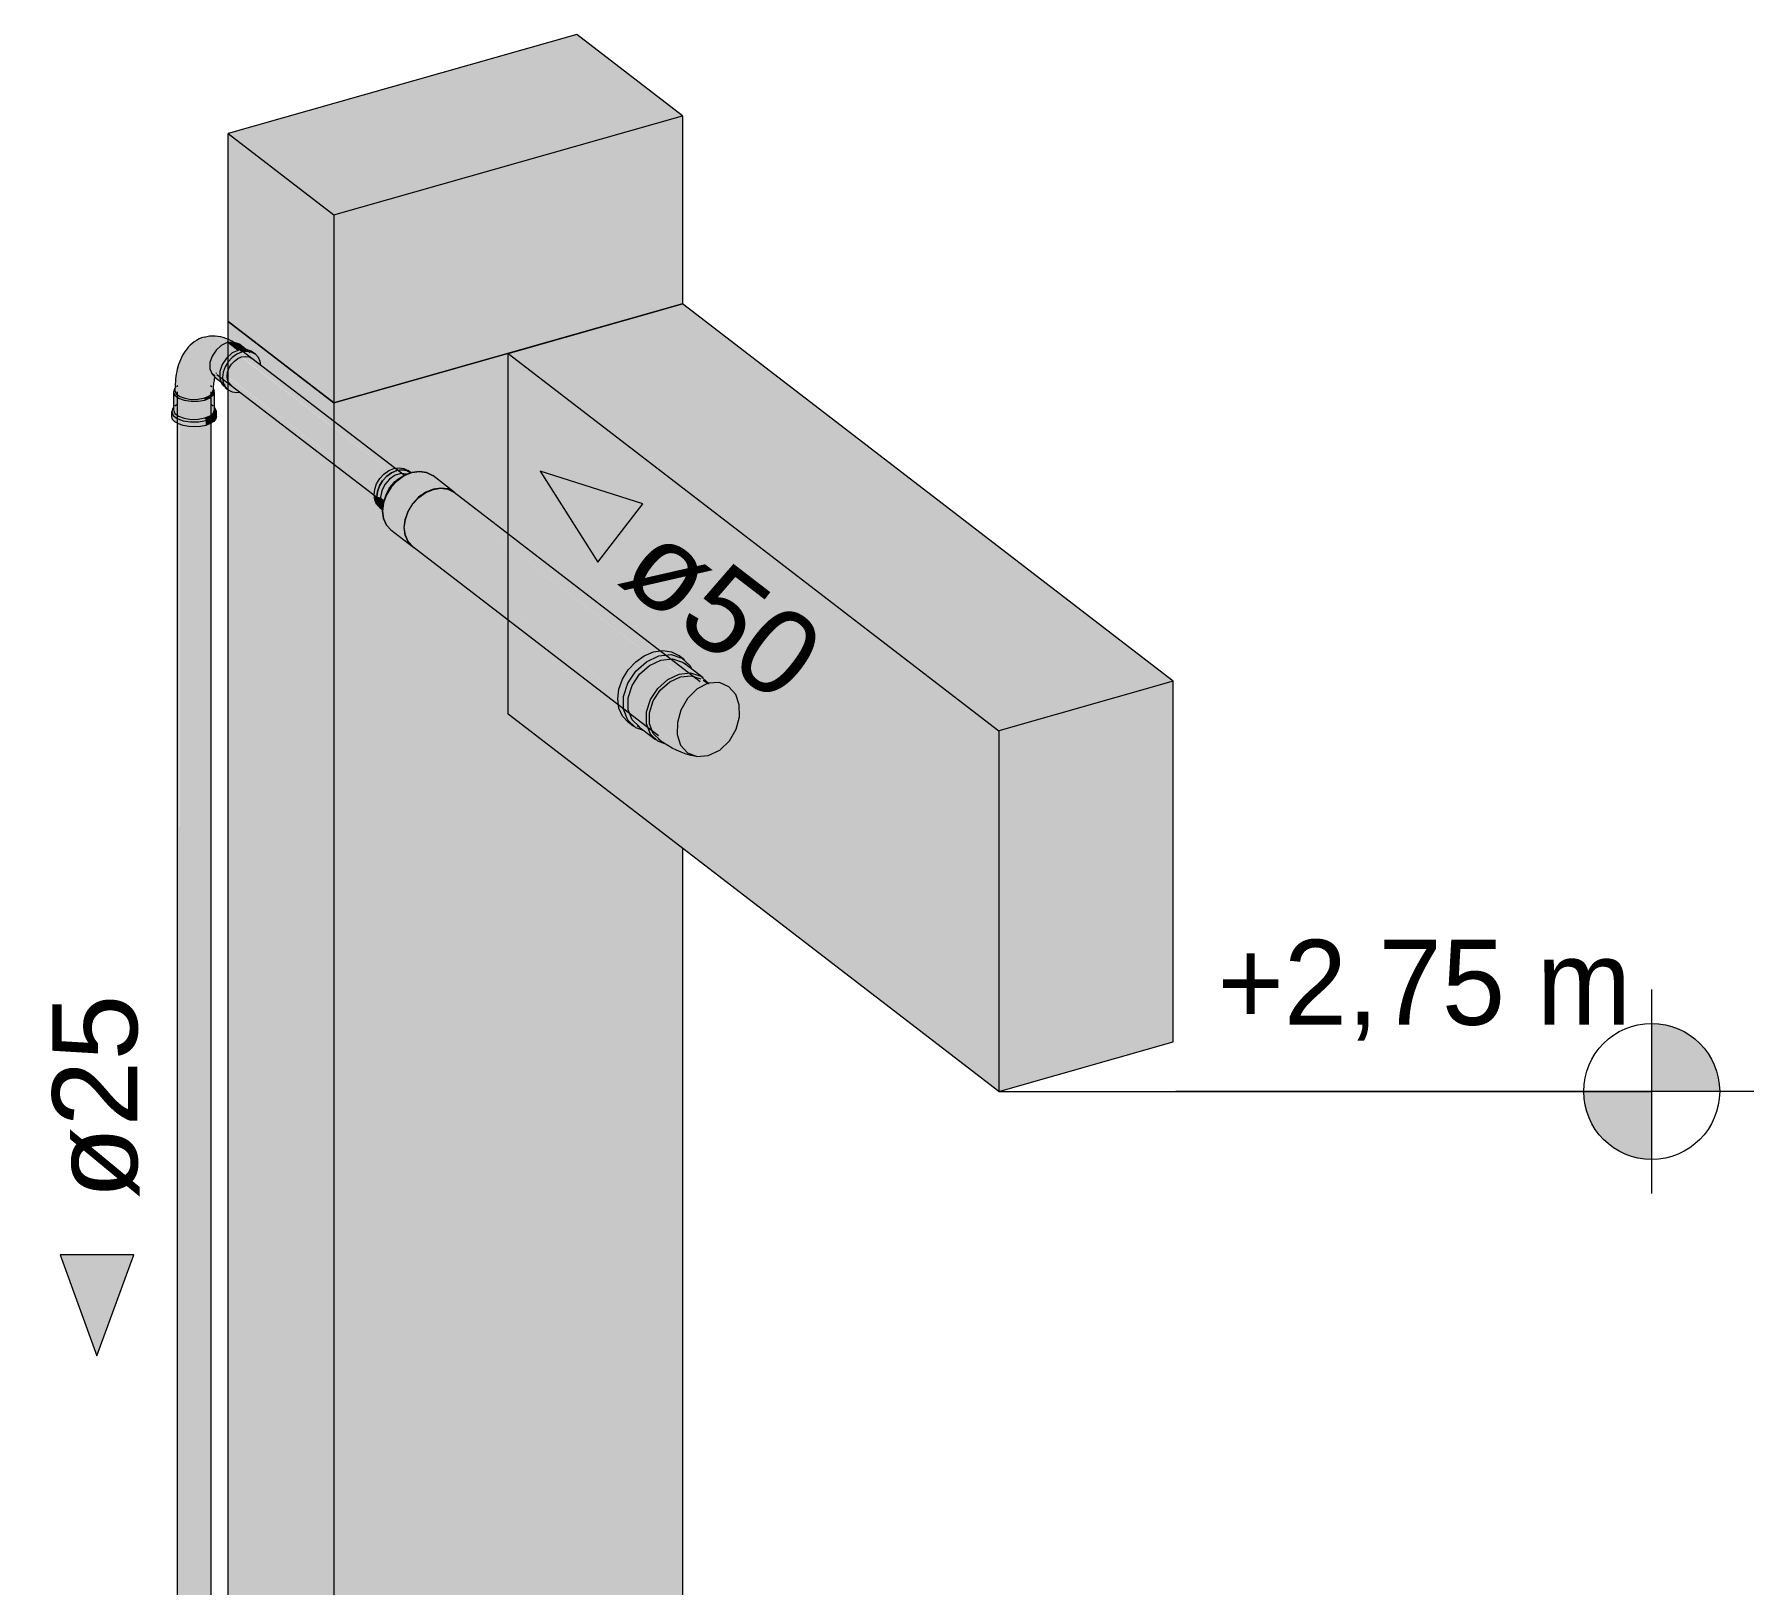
# Model space of a CAD drawing. Header units: metres. Extents: x 34 to 87, y -2.3 to 19.3.
# Drawn here: x 65.361 to 66.625, y 18.207 to 19.347 of the extents above; entities that cross this region are included whole.
import ezdxf

# ---------------------------------------------------------------- set-up
doc = ezdxf.new("R2010")
doc.units = ezdxf.units.M
for name, color, linetype, lineweight in [('A-COLS', 7, 'Continuous', 5), ('G-ANNO-DIMS', 7, 'Continuous', 5), ('P-PIPE', 7, 'Continuous', 5), ('P-PIPE-IDEN', 7, 'Continuous', 5), ('S-BEAM', 7, 'Continuous', 5)]:
    doc.layers.add(name, color=color, linetype=linetype, lineweight=lineweight)
doc.styles.add('Arial', font='arial.ttf', dxfattribs={"height": 0.0625})
doc.styles.add('Century Gothic_1', font='GOTHIC.TTF', dxfattribs={"height": 0.0625})

# ---------------------------------------------------------------- blocks, each defined once
blk = doc.blocks.new('IFC_ifc-5-3D_DT_01')
at = {"layer": 'A-COLS', "true_color": 0x7f7f7f}
blk.add_hatch(color=8, dxfattribs=at).paths.add_polyline_path([(-21.6421, 19.2138), (-21.3857, 19.2867), (-21.4636, 19.3466), (-21.72, 19.2738), (-21.675, 19.2392)])
at = {"layer": 'A-COLS', "true_color": 0x373737}
for points in [[(-21.6421, 19.0756), (-21.3857, 19.1484), (-21.3857, 19.2867), (-21.6421, 19.2138), (-21.6421, 19.0803)], [(-21.6421, 19.0756), (-21.6421, 19.2138), (-21.72, 19.2738), (-21.72, 19.1355), (-21.6602, 19.0896)]]:
    blk.add_hatch(color=250, dxfattribs=at).paths.add_polyline_path(points)
h = blk.add_hatch(color=250, dxfattribs=at)
h.paths.add_polyline_path([(-21.6421, 16.3794), (-21.6421, 19.0304), (-21.7112, 19.0836), (-21.7136, 19.0832), (-21.7178, 19.0841), (-21.72, 19.0851), (-21.72, 18.0224), (-21.7084, 18.017), (-21.6987, 18.0107), (-21.6876, 18.0008), (-21.6818, 17.9909), (-21.6809, 17.9881), (-21.6796, 17.9824), (-21.6805, 17.9728), (-21.685, 17.9623), (-21.696, 17.9506), (-21.6753, 17.9344), (-21.6725, 17.9296), (-21.6715, 17.9237), (-21.6725, 17.9172), (-21.6753, 17.9108), (-21.6804, 17.9045), (-21.6824, 17.9029), (-21.6831, 17.9008), (-21.6857, 17.8966), (-21.6962, 17.8936), (-21.72, 17.912), (-21.72, 16.4393), (-21.6638, 16.3961)])
h.paths.add_polyline_path([(-21.6421, 19.0619), (-21.6421, 19.0756), (-21.72, 19.1355), (-21.72, 19.1222), (-21.7161, 19.1203), (-21.7123, 19.1191), (-21.706, 19.1147), (-21.7024, 19.1133), (-21.6993, 19.1108), (-21.6975, 19.1086), (-21.6963, 19.106), (-21.6959, 19.1033), (-21.6895, 19.0984)])
h = blk.add_hatch(color=250, dxfattribs=at)
h.paths.add_polyline_path([(-21.6421, 16.3794), (-21.3857, 16.4522), (-21.3857, 18.7482), (-21.5139, 18.8468), (-21.5139, 18.916), (-21.6018, 18.9838), (-21.6035, 18.9857), (-21.6057, 18.9905), (-21.6067, 18.9973), (-21.6094, 18.9997), (-21.6108, 19.0015), (-21.6121, 19.0043), (-21.6128, 19.0079), (-21.6421, 19.0304), (-21.6421, 16.3961)])
h.paths.add_polyline_path([(-21.5139, 18.9791), (-21.5139, 19.112), (-21.6421, 19.0756), (-21.6421, 19.0619), (-21.5969, 19.0275), (-21.5942, 19.0279), (-21.5904, 19.0273), (-21.5867, 19.0251), (-21.5852, 19.0243), (-21.584, 19.0245), (-21.5793, 19.0252), (-21.574, 19.0244), (-21.569, 19.0217), (-21.516, 18.9807)])
at = {"layer": 'S-BEAM', "true_color": 0x767657}
for points in [[(-21.1531, 18.8345), (-21.0249, 18.8709), (-21.3857, 19.1484), (-21.5139, 19.112), (-21.3418, 18.9796)], [(-21.1531, 18.5693), (-21.1531, 18.8345), (-21.5139, 19.112), (-21.5139, 18.9791), (-21.4023, 18.8932), (-21.4003, 18.8935), (-21.3932, 18.8923), (-21.3877, 18.8892), (-21.3826, 18.8845), (-21.3804, 18.8824), (-21.3791, 18.8798), (-21.3706, 18.873), (-21.3668, 18.8696), (-21.3585, 18.87), (-21.3516, 18.8669), (-21.3466, 18.8611), (-21.344, 18.8535), (-21.344, 18.8441), (-21.3463, 18.8356), (-21.3513, 18.8271), (-21.3584, 18.8202), (-21.3668, 18.8162), (-21.3751, 18.8155), (-21.3897, 18.8203), (-21.3967, 18.8242), (-21.3989, 18.8254), (-21.4039, 18.8269), (-21.4143, 18.8349), (-21.4201, 18.8367), (-21.4263, 18.8415), (-21.4299, 18.8454), (-21.4325, 18.8515), (-21.4328, 18.8536), (-21.5139, 18.916), (-21.5139, 18.8468), (-21.3418, 18.7144)]]:
    blk.add_hatch(color=47, dxfattribs=at).paths.add_polyline_path(points)
at = {"layer": 'S-BEAM', "true_color": 0x7f7f7f}
blk.add_hatch(color=8, dxfattribs=at).paths.add_polyline_path([(-21.1531, 18.5693), (-21.0249, 18.6057), (-21.0249, 18.8709), (-21.1531, 18.8345)])
at = {"layer": 'A-COLS', "color": 253, "lineweight": 18, "true_color": 0xaaaaaa}
for p, q in [((-21.4636, 19.3466), (-21.72, 19.2738)), ((-21.3857, 19.2867), (-21.4636, 19.3466)), ((-21.6421, 19.2138), (-21.3857, 19.2867)), ((-21.3857, 19.2867), (-21.3857, 19.1484)), ((-21.72, 19.2738), (-21.6421, 19.2138)), ((-21.72, 19.1355), (-21.72, 19.2738)), ((-21.6421, 19.2138), (-21.6421, 19.0756)), ((-21.6421, 19.0756), (-21.3857, 19.1484)), ((-21.3857, 19.1484), (-21.6421, 19.0756)), ((-21.72, 19.1355), (-21.6421, 19.0756)), ((-21.72, 16.4393), (-21.72, 19.1355)), ((-21.6421, 19.0756), (-21.72, 19.1355)), ((-21.6421, 19.0756), (-21.6421, 16.3794)), ((-21.3857, 18.7482), (-21.3857, 16.4522))]:
    blk.add_line(p, q, dxfattribs=at)
at = {"layer": 'S-BEAM', "color": 253, "lineweight": 18, "true_color": 0xaaaaaa}
for p, q in [((-21.5139, 19.112), (-21.3857, 19.1484)), ((-21.0249, 18.8709), (-21.3857, 19.1484)), ((-21.5139, 18.8468), (-21.5139, 19.112)), ((-21.5139, 19.112), (-21.1531, 18.8345)), ((-21.0249, 18.8709), (-21.1531, 18.8345)), ((-21.0249, 18.6057), (-21.0249, 18.8709)), ((-21.1531, 18.5693), (-21.5139, 18.8468)), ((-21.1531, 18.8345), (-21.1531, 18.5693)), ((-21.1531, 18.5693), (-21.0249, 18.6057))]:
    blk.add_line(p, q, dxfattribs=at)
blk = doc.blocks.new('AF_Soldavel_Bucha de Reducao Longa - Standard-3698040-3D_DT_01')
at = {"layer": 'P-PIPE', "true_color": 0x69503c}
for points in [[(-21.6105, 19.0065), (-21.61, 19.0106), (-21.6078, 19.0158), (-21.6061, 19.0186), (-21.6022, 19.0224), (-21.5987, 19.0246), (-21.5952, 19.0259), (-21.5916, 19.0262), (-21.5886, 19.0258), (-21.5867, 19.0251), (-21.5888, 19.0264), (-21.5916, 19.0275), (-21.5943, 19.0279), (-21.5987, 19.0271), (-21.6022, 19.0254), (-21.6063, 19.0222), (-21.6083, 19.02), (-21.6107, 19.0162), (-21.6122, 19.0119), (-21.6126, 19.0081), (-21.6115, 19.0072)], [(-21.6078, 19.0062), (-21.6069, 19.0112), (-21.6042, 19.0163), (-21.6008, 19.0199), (-21.5968, 19.0225), (-21.5921, 19.0236), (-21.5873, 19.0234), (-21.5857, 19.0243), (-21.5888, 19.0258), (-21.5921, 19.0263), (-21.5969, 19.0253), (-21.5997, 19.0242), (-21.604, 19.0208), (-21.6063, 19.0184), (-21.6086, 19.0146), (-21.6101, 19.0103), (-21.6104, 19.0065), (-21.6078, 19.0062)], [(-21.605, 19.0041), (-21.6035, 19.0088), (-21.6008, 19.0138), (-21.5978, 19.0172), (-21.5888, 19.0228), (-21.5881, 19.023), (-21.5888, 19.0233), (-21.5932, 19.0235), (-21.5971, 19.0224), (-21.6019, 19.0189), (-21.6052, 19.0148), (-21.6071, 19.0105), (-21.6077, 19.0061), (-21.6057, 19.0045)], [(-21.5906, 18.9838), (-21.5897, 18.9903), (-21.5875, 18.996), (-21.5837, 19.0019), (-21.5792, 19.0066), (-21.5746, 19.0099), (-21.5685, 19.0123), (-21.5633, 19.013), (-21.5578, 19.012), (-21.5548, 19.0108), (-21.5709, 19.0229), (-21.5741, 19.0245), (-21.5793, 19.0252), (-21.5849, 19.0244), (-21.5907, 19.0218), (-21.5957, 19.0183), (-21.6008, 19.0124), (-21.6038, 19.0072), (-21.6057, 19.0015), (-21.6064, 18.996), (-21.5906, 18.9839)], [(-21.6057, 19.002), (-21.6033, 19.0083), (-21.5991, 19.0146), (-21.5956, 19.0184), (-21.5992, 19.0156), (-21.6019, 19.0122), (-21.6041, 19.0072), (-21.6056, 19.0021)], [(-21.6063, 18.997), (-21.6064, 18.9972), (-21.6086, 18.9995), (-21.61, 19.0027), (-21.6105, 19.0065), (-21.6126, 19.0077), (-21.612, 19.004), (-21.6107, 19.0011), (-21.607, 18.9976), (-21.6064, 18.9971)], [(-21.6063, 18.997), (-21.6059, 19.0001), (-21.6071, 19.0025), (-21.608, 19.0062), (-21.6105, 19.0065), (-21.6097, 19.002), (-21.6083, 18.9991), (-21.6064, 18.9972)], [(-21.6059, 19.0001), (-21.6054, 19.0029), (-21.605, 19.0041), (-21.6078, 19.006), (-21.6068, 19.0015), (-21.6062, 19.0007)], [(-21.5833, 18.9694), (-21.5849, 18.9708), (-21.5877, 18.974), (-21.5898, 18.9793), (-21.5904, 18.9839), (-21.5897, 18.9898), (-21.5875, 18.9958), (-21.5841, 19.0014), (-21.5793, 19.0063), (-21.5741, 19.0099), (-21.5689, 19.0121), (-21.563, 19.0128), (-21.5578, 19.0118), (-21.5589, 19.0124), (-21.5642, 19.0129), (-21.5698, 19.0119), (-21.5752, 19.0095), (-21.5803, 19.0056), (-21.5849, 19.0004), (-21.5879, 18.9951), (-21.5898, 18.9898), (-21.5904, 18.9829), (-21.5896, 18.9777), (-21.5873, 18.9731), (-21.5835, 18.9695)], [(-21.5843, 18.9699), (-21.5879, 18.9741), (-21.59, 18.9792), (-21.5906, 18.9839), (-21.6064, 18.996), (-21.6054, 18.9898), (-21.6035, 18.9857), (-21.5991, 18.9813), (-21.5849, 18.9703)]]:
    blk.add_hatch(color=27, dxfattribs=at).paths.add_polyline_path(points)
at = {"layer": 'P-PIPE'}
for p, q in [((-21.5919, 19.0212), (-21.5958, 19.0187)), ((-21.5855, 19.0242), (-21.5876, 19.0258)), ((-21.5537, 19.0099), (-21.5695, 19.0221)), ((-21.6037, 19.0084), (-21.6051, 19.004)), ((-21.6015, 19.013), (-21.6037, 19.0084)), ((-21.6084, 18.9987), (-21.6064, 18.9971)), ((-21.6002, 18.9822), (-21.5844, 18.97))]:
    blk.add_line(p, q, dxfattribs=at)
for points in [[(-21.6126, 19.0081, 0), (-21.6121, 19.0121, 0), (-21.6107, 19.0162, 0), (-21.6083, 19.02, 0), (-21.6053, 19.0233, 0), (-21.6018, 19.0258, 0), (-21.598, 19.0274, 0), (-21.5942, 19.0279, 0), (-21.5907, 19.0274, 0), (-21.5877, 19.0259, 0)], [(-21.5856, 19.0243, 0), (-21.5886, 19.0258, 0), (-21.5921, 19.0263, 0), (-21.5959, 19.0258, 0), (-21.5997, 19.0242, 0), (-21.6032, 19.0217, 0), (-21.6063, 19.0184, 0), (-21.6086, 19.0146, 0), (-21.61, 19.0105, 0), (-21.6105, 19.0065, 0)], [(-21.6105, 19.0065, 0), (-21.61, 19.0105, 0), (-21.6086, 19.0146, 0), (-21.6063, 19.0184, 0), (-21.6032, 19.0217, 0), (-21.5997, 19.0242, 0), (-21.5959, 19.0258, 0), (-21.5921, 19.0263, 0), (-21.5886, 19.0258, 0), (-21.5856, 19.0243, 0)], [(-21.5881, 19.0231, 0), (-21.5884, 19.0232, 0), (-21.5926, 19.0236, 0), (-21.5971, 19.0224, 0), (-21.6013, 19.0196, 0), (-21.6048, 19.0156, 0), (-21.607, 19.011, 0), (-21.6078, 19.0062, 0)], [(-21.6064, 18.996, 0), (-21.6057, 19.002, 0), (-21.6035, 19.008, 0), (-21.6001, 19.0136, 0), (-21.5956, 19.0184, 0), (-21.5904, 19.0221, 0), (-21.5849, 19.0244, 0), (-21.5793, 19.0252, 0), (-21.5741, 19.0245, 0), (-21.5696, 19.0222, 0)], [(-21.5696, 19.0222, 0), (-21.5741, 19.0245, 0), (-21.5793, 19.0252, 0), (-21.5849, 19.0244, 0), (-21.5904, 19.0221, 0), (-21.5956, 19.0184, 0), (-21.6001, 19.0136, 0), (-21.6035, 19.008, 0), (-21.6057, 19.002, 0), (-21.6064, 18.996, 0)], [(-21.594, 19.0197, 0), (-21.598, 19.017, 0), (-21.6015, 19.0131, 0)], [(-21.6083, 18.9986, 0), (-21.6107, 19.0011, 0), (-21.6121, 19.0043, 0), (-21.6126, 19.0081, 0)], [(-21.6105, 19.0065, 0), (-21.61, 19.0027, 0), (-21.6086, 18.9995, 0), (-21.6063, 18.997, 0)], [(-21.6063, 18.997, 0), (-21.6086, 18.9995, 0), (-21.61, 19.0027, 0), (-21.6105, 19.0065, 0)], [(-21.6078, 19.0062, 0), (-21.607, 19.0018, 0), (-21.6061, 19, 0)], [(-21.5527, 19.0091, 0), (-21.5538, 19.01, 0), (-21.5583, 19.0123, 0), (-21.5635, 19.013, 0), (-21.569, 19.0122, 0), (-21.5746, 19.0099, 0), (-21.5798, 19.0062, 0), (-21.5843, 19.0014, 0), (-21.5877, 18.9958, 0), (-21.5898, 18.9898, 0), (-21.5906, 18.9838, 0)], [(-21.5904, 18.9839, 0), (-21.5897, 18.9898, 0), (-21.5875, 18.9957, 0), (-21.5841, 19.0013, 0), (-21.5797, 19.0061, 0), (-21.5746, 19.0097, 0), (-21.569, 19.012, 0), (-21.5635, 19.0129, 0), (-21.5583, 19.0121, 0), (-21.5539, 19.0099, 0)], [(-21.6001, 18.9821, 0), (-21.6035, 18.9857, 0), (-21.6057, 18.9905, 0), (-21.6064, 18.996, 0)], [(-21.6064, 18.996, 0), (-21.6057, 18.9905, 0), (-21.6035, 18.9857, 0), (-21.6001, 18.9821, 0)], [(-21.5906, 18.9838, 0), (-21.5898, 18.9783, 0), (-21.5877, 18.9735, 0), (-21.5843, 18.9699, 0), (-21.5834, 18.9693, 0)], [(-21.5841, 18.97, 0), (-21.5875, 18.9736, 0), (-21.5897, 18.9784, 0), (-21.5904, 18.9839, 0)]]:
    blk.add_polyline3d(points, dxfattribs=at)
blk = doc.blocks.new('AF_Soldavel_Curva 45_90 - Standard-3631512-3D_DT_01')
at = {"layer": 'P-PIPE', "true_color": 0x69503c}
for points in [[(-21.7471, 19.0782), (-21.7414, 19.0784), (-21.7377, 19.0791), (-21.7371, 19.086), (-21.7354, 19.0915), (-21.7323, 19.0956), (-21.7314, 19.0963), (-21.732, 19.0973), (-21.7333, 19.1006), (-21.733, 19.1059), (-21.7312, 19.1108), (-21.7281, 19.115), (-21.7245, 19.118), (-21.7214, 19.1195), (-21.7281, 19.1232), (-21.7332, 19.1245), (-21.7388, 19.1235), (-21.7436, 19.1213), (-21.7485, 19.1172), (-21.751, 19.1143), (-21.7523, 19.1122), (-21.7564, 19.1032), (-21.7581, 19.0954), (-21.759, 19.0846), (-21.7577, 19.082), (-21.7553, 19.0803), (-21.7504, 19.0788), (-21.7472, 19.0783)], [(-21.7249, 19.0909), (-21.7259, 19.0942), (-21.7257, 19.0994), (-21.7237, 19.1047), (-21.7206, 19.109), (-21.7169, 19.1123), (-21.713, 19.1141), (-21.7206, 19.1199), (-21.7252, 19.1176), (-21.7288, 19.1144), (-21.7319, 19.1094), (-21.7333, 19.1052), (-21.7333, 19.1006), (-21.7312, 19.0962), (-21.7272, 19.0926), (-21.7251, 19.091)], [(-21.713, 19.1141), (-21.7113, 19.1146), (-21.7072, 19.1152), (-21.713, 19.1193), (-21.7164, 19.1203), (-21.7206, 19.1199), (-21.7136, 19.1145)], [(-21.7199, 19.0852), (-21.7225, 19.0884), (-21.7237, 19.0913), (-21.7239, 19.0954), (-21.7235, 19.0986), (-21.7216, 19.1031), (-21.7191, 19.1067), (-21.7164, 19.1094), (-21.7127, 19.1118), (-21.7102, 19.1131), (-21.712, 19.1145), (-21.7175, 19.1117), (-21.7212, 19.1084), (-21.7242, 19.1038), (-21.7259, 19.0986), (-21.7258, 19.0933), (-21.7239, 19.0889), (-21.7206, 19.0858)], [(-21.7136, 19.0832), (-21.7112, 19.0836), (-21.7184, 19.0893), (-21.7194, 19.0907), (-21.7203, 19.0926), (-21.7206, 19.0953), (-21.7203, 19.0983), (-21.7186, 19.1022), (-21.717, 19.1046), (-21.7153, 19.1064), (-21.7127, 19.1083), (-21.7093, 19.1095), (-21.7072, 19.1098), (-21.7045, 19.1094), (-21.7024, 19.1083), (-21.696, 19.1035), (-21.6965, 19.1064), (-21.6981, 19.1095), (-21.7007, 19.1119), (-21.7037, 19.1131), (-21.7072, 19.1134), (-21.7109, 19.1125), (-21.7136, 19.1114), (-21.7178, 19.1081), (-21.72, 19.1057), (-21.7225, 19.1013), (-21.7237, 19.0975), (-21.7239, 19.0933), (-21.7232, 19.0898), (-21.7219, 19.0873), (-21.7199, 19.0852), (-21.717, 19.0837), (-21.7152, 19.0835)], [(-21.7, 19.1115), (-21.703, 19.1137), (-21.7073, 19.115), (-21.712, 19.1145), (-21.71, 19.1129), (-21.7061, 19.1135), (-21.7024, 19.1127), (-21.7007, 19.1119)], [(-21.7472, 19.0768), (-21.7414, 19.0769), (-21.7371, 19.0777), (-21.7377, 19.0791), (-21.7434, 19.0783), (-21.7485, 19.0784), (-21.753, 19.0795), (-21.7558, 19.0806), (-21.7582, 19.0827), (-21.759, 19.0848), (-21.759, 19.0862), (-21.7593, 19.086), (-21.76, 19.0836), (-21.759, 19.0812), (-21.7556, 19.0788), (-21.751, 19.0774), (-21.7474, 19.0768)], [(-21.7472, 19.0635), (-21.7414, 19.0637), (-21.7371, 19.0645), (-21.7371, 19.0777), (-21.742, 19.0768), (-21.7479, 19.0769), (-21.7524, 19.0776), (-21.757, 19.0796), (-21.759, 19.0812), (-21.76, 19.0836), (-21.76, 19.0703), (-21.7588, 19.0678), (-21.7556, 19.0656), (-21.751, 19.0641), (-21.7474, 19.0635)], [(-21.7371, 19.0777), (-21.7327, 19.0797), (-21.7306, 19.0816), (-21.7299, 19.0839), (-21.7308, 19.0855), (-21.7313, 19.0837), (-21.7321, 19.0823), (-21.734, 19.0806), (-21.7376, 19.0791), (-21.7373, 19.0781)], [(-21.7371, 19.0645), (-21.7328, 19.0664), (-21.7307, 19.0682), (-21.7299, 19.0706), (-21.7299, 19.0839), (-21.7309, 19.0813), (-21.734, 19.079), (-21.7371, 19.0776), (-21.7371, 19.0661)], [(-21.7475, 19.0616), (-21.7403, 19.0619), (-21.7364, 19.0627), (-21.7371, 19.0645), (-21.742, 19.0636), (-21.748, 19.0636), (-21.7529, 19.0645), (-21.757, 19.0663), (-21.759, 19.0679), (-21.76, 19.071), (-21.76, 19.0721), (-21.7606, 19.0715), (-21.7614, 19.0691), (-21.7603, 19.0664), (-21.757, 19.064), (-21.7522, 19.0624), (-21.7479, 19.0617)], [(-21.7446, 19.058), (-21.7385, 19.0587), (-21.7364, 19.0591), (-21.7364, 19.0627), (-21.742, 19.0617), (-21.7489, 19.0618), (-21.7536, 19.0628), (-21.7577, 19.0644), (-21.7605, 19.0669), (-21.7614, 19.0691), (-21.7614, 19.0655), (-21.7608, 19.0635), (-21.7591, 19.0617), (-21.7551, 19.0597), (-21.751, 19.0586), (-21.7472, 19.0581), (-21.7446, 19.058)], [(-21.7364, 19.0627), (-21.7319, 19.0646), (-21.7292, 19.0671), (-21.7285, 19.0694), (-21.7299, 19.0723), (-21.7299, 19.0706), (-21.7307, 19.0682), (-21.734, 19.0657), (-21.7371, 19.0645), (-21.7367, 19.0635)], [(-21.7364, 19.0591), (-21.7319, 19.0611), (-21.7305, 19.062), (-21.7289, 19.064), (-21.7285, 19.0671), (-21.7285, 19.0694), (-21.7293, 19.0668), (-21.7328, 19.0641), (-21.7364, 19.0627)]]:
    blk.add_hatch(color=27, dxfattribs=at).paths.add_polyline_path(points)
h = blk.add_hatch(color=27, dxfattribs=at)
h.paths.add_polyline_path([(-21.7377, 19.0791), (-21.7336, 19.0809), (-21.7317, 19.0826), (-21.7309, 19.0853), (-21.7297, 19.0939), (-21.7297, 19.0947), (-21.7314, 19.096), (-21.7331, 19.0948), (-21.7356, 19.0911), (-21.7371, 19.086), (-21.7376, 19.0797)])
h.paths.add_polyline_path([(-21.7213, 19.1195), (-21.7198, 19.1199), (-21.7165, 19.1203), (-21.7233, 19.1237), (-21.7288, 19.1245), (-21.7332, 19.1248), (-21.735, 19.1242), (-21.7327, 19.1244), (-21.727, 19.1229), (-21.7214, 19.1195)])
at = {"layer": 'P-PIPE'}
for p, q in [((-21.7036, 19.1125), (-21.7113, 19.1185)), ((-21.6999, 19.1114), (-21.702, 19.113)), ((-21.7298, 19.0945), (-21.722, 19.0886)), ((-21.7601, 19.0837), (-21.7601, 19.0705)), ((-21.757, 19.0881), (-21.7579, 19.0873)), ((-21.732, 19.0873), (-21.7329, 19.0881)), ((-21.7299, 19.0705), (-21.7299, 19.0837)), ((-21.7221, 19.0869), (-21.72, 19.0853)), ((-21.7615, 19.0692), (-21.7615, 19.0657)), ((-21.7578, 19.0742), (-21.759, 19.0733)), ((-21.7309, 19.0733), (-21.7321, 19.0742)), ((-21.7285, 19.0657), (-21.7285, 19.0692))]:
    blk.add_line(p, q, dxfattribs=at)
for points in [[(-21.7375, 19.124, 0), (-21.7395, 19.1234, 0), (-21.7413, 19.1226, 0), (-21.7431, 19.1216, 0), (-21.7448, 19.1205, 0), (-21.7464, 19.1193, 0), (-21.7479, 19.118, 0), (-21.7492, 19.1166, 0), (-21.7504, 19.1152, 0), (-21.7515, 19.1137, 0), (-21.7525, 19.1121, 0), (-21.7534, 19.1106, 0), (-21.7543, 19.1089, 0), (-21.755, 19.1073, 0), (-21.7557, 19.1056, 0), (-21.7563, 19.1039, 0), (-21.7568, 19.1022, 0), (-21.7573, 19.1004, 0), (-21.7577, 19.0986, 0), (-21.758, 19.0968, 0), (-21.7583, 19.095, 0), (-21.7585, 19.0932, 0), (-21.7587, 19.0913, 0), (-21.7589, 19.0894, 0), (-21.7589, 19.0875, 0), (-21.759, 19.0855, 0), (-21.759, 19.0847, 0)], [(-21.7375, 19.124, 0), (-21.7355, 19.1245, 0), (-21.7335, 19.1248, 0), (-21.7314, 19.1249, 0), (-21.7294, 19.1249, 0), (-21.7274, 19.1247, 0), (-21.7255, 19.1244, 0), (-21.7237, 19.1239, 0), (-21.7219, 19.1233, 0), (-21.7201, 19.1226, 0), (-21.7185, 19.1218, 0), (-21.7168, 19.121, 0), (-21.7153, 19.12, 0), (-21.7138, 19.119, 0), (-21.7126, 19.1181, 0)], [(-21.7206, 19.1199, 0), (-21.725, 19.1178, 0), (-21.7288, 19.1144, 0), (-21.7317, 19.11, 0), (-21.7333, 19.1052, 0), (-21.7333, 19.1006, 0), (-21.7317, 19.0967, 0), (-21.7288, 19.0939, 0)], [(-21.711, 19.1182, 0), (-21.7123, 19.1191, 0), (-21.7161, 19.1203, 0), (-21.7206, 19.1199, 0)], [(-21.712, 19.1145, 0), (-21.7169, 19.1123, 0), (-21.7211, 19.1086, 0), (-21.7242, 19.1038, 0), (-21.7259, 19.0986, 0), (-21.7259, 19.0935, 0), (-21.7242, 19.0892, 0), (-21.7211, 19.0862, 0)], [(-21.71, 19.1129, 0), (-21.7136, 19.1114, 0), (-21.717, 19.109, 0), (-21.7199, 19.1058, 0), (-21.7222, 19.1022, 0), (-21.7236, 19.0983, 0), (-21.7241, 19.0944, 0), (-21.7236, 19.0907, 0), (-21.7222, 19.0876, 0), (-21.7199, 19.0852, 0), (-21.717, 19.0837, 0), (-21.7136, 19.0832, 0), (-21.7113, 19.0835, 0)], [(-21.7175, 19.0884, 0), (-21.7192, 19.0902, 0), (-21.7203, 19.0926, 0), (-21.7206, 19.0953, 0), (-21.7203, 19.0983, 0), (-21.7192, 19.1013, 0), (-21.7175, 19.104, 0), (-21.7153, 19.1064, 0), (-21.7127, 19.1083, 0), (-21.71, 19.1094, 0)], [(-21.702, 19.113, 0), (-21.703, 19.1137, 0), (-21.7072, 19.115, 0), (-21.712, 19.1145, 0)], [(-21.7, 19.1115, 0), (-21.7029, 19.113, 0), (-21.7063, 19.1135, 0), (-21.71, 19.1129, 0)], [(-21.71, 19.1094, 0), (-21.7072, 19.1098, 0), (-21.7046, 19.1095, 0), (-21.7024, 19.1083, 0)], [(-21.6959, 19.1034, 0), (-21.6963, 19.106, 0), (-21.6977, 19.1091, 0), (-21.6999, 19.1114, 0)], [(-21.7315, 19.0969, 0), (-21.7314, 19.0969, 0), (-21.7313, 19.0969, 0), (-21.7311, 19.0968, 0), (-21.7308, 19.0966, 0), (-21.7305, 19.0964, 0), (-21.7301, 19.0961, 0), (-21.7297, 19.0958, 0)], [(-21.7298, 19.0946, 0), (-21.73, 19.0938, 0), (-21.7302, 19.093, 0), (-21.7303, 19.092, 0), (-21.7305, 19.0911, 0), (-21.7306, 19.09, 0), (-21.7307, 19.0889, 0), (-21.7308, 19.0878, 0), (-21.7309, 19.0866, 0), (-21.7309, 19.0853, 0), (-21.7309, 19.0847, 0)], [(-21.7284, 19.0978, 0), (-21.7285, 19.0977, 0), (-21.7286, 19.0975, 0), (-21.7287, 19.0972, 0)], [(-21.7589, 19.0864, 0), (-21.7593, 19.086, 0), (-21.76, 19.0836, 0), (-21.759, 19.0812, 0), (-21.7563, 19.0791, 0), (-21.7522, 19.0776, 0), (-21.7472, 19.0768, 0), (-21.742, 19.0768, 0), (-21.7371, 19.0777, 0)], [(-21.759, 19.0847, 0), (-21.759, 19.0846, 0), (-21.758, 19.0823, 0), (-21.7555, 19.0804, 0), (-21.7517, 19.079, 0), (-21.7471, 19.0782, 0), (-21.7422, 19.0783, 0), (-21.7377, 19.0791, 0)], [(-21.7377, 19.0791, 0), (-21.734, 19.0806, 0), (-21.7317, 19.0826, 0), (-21.7309, 19.0849, 0)], [(-21.7371, 19.0777, 0), (-21.7332, 19.0793, 0), (-21.7307, 19.0815, 0), (-21.7299, 19.0839, 0), (-21.7307, 19.0861, 0)], [(-21.7601, 19.0723, 0), (-21.7606, 19.0717, 0), (-21.7614, 19.0691, 0), (-21.7603, 19.0664, 0), (-21.7574, 19.0642, 0), (-21.7529, 19.0625, 0), (-21.7475, 19.0616, 0), (-21.7417, 19.0617, 0), (-21.7364, 19.0627, 0)], [(-21.7364, 19.0591, 0), (-21.7403, 19.0583, 0), (-21.7446, 19.058, 0), (-21.7489, 19.0582, 0), (-21.7529, 19.0589, 0), (-21.7564, 19.0601, 0), (-21.7591, 19.0617, 0), (-21.7608, 19.0635, 0), (-21.7614, 19.0655, 0)], [(-21.76, 19.0703, 0), (-21.759, 19.0679, 0), (-21.7563, 19.0658, 0), (-21.7522, 19.0643, 0), (-21.7472, 19.0635, 0), (-21.742, 19.0636, 0), (-21.7371, 19.0645, 0)], [(-21.7371, 19.0645, 0), (-21.7332, 19.0661, 0), (-21.7307, 19.0682, 0), (-21.7299, 19.0706, 0)], [(-21.7364, 19.0627, 0), (-21.7321, 19.0644, 0), (-21.7293, 19.0668, 0), (-21.7285, 19.0694, 0), (-21.7296, 19.072, 0), (-21.7299, 19.0724, 0)], [(-21.7285, 19.0659, 0), (-21.7289, 19.0639, 0), (-21.7305, 19.062, 0), (-21.733, 19.0604, 0), (-21.7364, 19.0591, 0)]]:
    blk.add_polyline3d(points, dxfattribs=at)
blk = doc.blocks.new('AF_Soldavel_Curva 45_90 - Standard-3705015-3D_DT_01')
at = {"layer": 'P-PIPE', "true_color": 0x69503c}
for points in [[(-21.4201, 18.8367), (-21.4259, 18.8423), (-21.4291, 18.8509), (-21.4289, 18.8603), (-21.4259, 18.8695), (-21.4201, 18.8784), (-21.4121, 18.8854), (-21.4033, 18.8896), (-21.4071, 18.8925), (-21.4139, 18.8897), (-21.4207, 18.8847), (-21.4259, 18.8788), (-21.4298, 18.8725), (-21.4325, 18.8652), (-21.4334, 18.8579), (-21.4321, 18.8503), (-21.4293, 18.8447), (-21.4257, 18.8409), (-21.4201, 18.8367)], [(-21.4143, 18.8349), (-21.4194, 18.8392), (-21.423, 18.8429), (-21.4257, 18.8507), (-21.4257, 18.8543), (-21.4257, 18.8543), (-21.4257, 18.8587), (-21.4223, 18.8686), (-21.4174, 18.8761), (-21.4091, 18.883), (-21.4016, 18.8865), (-21.4033, 18.8895), (-21.4128, 18.8848), (-21.4202, 18.8782), (-21.4261, 18.869), (-21.4291, 18.8597), (-21.4289, 18.8499), (-21.4257, 18.842), (-21.4201, 18.8367), (-21.4161, 18.8355)], [(-21.3863, 18.888), (-21.3896, 18.8904), (-21.3942, 18.8927), (-21.4003, 18.8935), (-21.4071, 18.8925), (-21.4028, 18.8896), (-21.3937, 18.8903), (-21.3878, 18.8884)], [(-21.3795, 18.8801), (-21.3804, 18.8824), (-21.3863, 18.888), (-21.3942, 18.8905), (-21.4032, 18.8895), (-21.4016, 18.8865), (-21.3932, 18.8873), (-21.3859, 18.885), (-21.3798, 18.8803)], [(-21.4039, 18.8269), (-21.4094, 18.8321), (-21.4123, 18.8396), (-21.4123, 18.8484), (-21.4088, 18.8583), (-21.4033, 18.8663), (-21.396, 18.8725), (-21.3882, 18.8761), (-21.4016, 18.8865), (-21.41, 18.8826), (-21.4174, 18.8761), (-21.4228, 18.8678), (-21.4257, 18.8578), (-21.4255, 18.8493), (-21.4226, 18.8423), (-21.4155, 18.8358), (-21.4047, 18.8275)], [(-21.3985, 18.8253), (-21.4026, 18.8279), (-21.4074, 18.8324), (-21.4101, 18.8403), (-21.4101, 18.8478), (-21.4071, 18.8569), (-21.4022, 18.8643), (-21.3952, 18.8704), (-21.3873, 18.8742), (-21.3882, 18.8761), (-21.3965, 18.8722), (-21.4039, 18.8657), (-21.4097, 18.8564), (-21.4123, 18.8478), (-21.4122, 18.8395), (-21.4089, 18.8317), (-21.4033, 18.8267), (-21.3989, 18.8254)], [(-21.3724, 18.8747), (-21.3867, 18.8853), (-21.3937, 18.8873), (-21.4016, 18.8865), (-21.3878, 18.8762), (-21.3794, 18.8769), (-21.3731, 18.8749)], [(-21.3672, 18.8697), (-21.3724, 18.8747), (-21.3803, 18.8769), (-21.3882, 18.8761), (-21.3872, 18.8741), (-21.3794, 18.8749), (-21.3722, 18.8726), (-21.3675, 18.8699)], [(-21.3751, 18.8155), (-21.3822, 18.8183), (-21.3873, 18.8239), (-21.3897, 18.8317), (-21.3895, 18.8405), (-21.3865, 18.8503), (-21.382, 18.8582), (-21.375, 18.8653), (-21.3674, 18.8696), (-21.3765, 18.8687), (-21.3873, 18.8741), (-21.3952, 18.8704), (-21.4022, 18.8643), (-21.4075, 18.856), (-21.4101, 18.8478), (-21.4099, 18.8388), (-21.4071, 18.8321), (-21.4022, 18.8275), (-21.3914, 18.8211), (-21.3873, 18.8193), (-21.3787, 18.8166)], [(-21.3765, 18.8687), (-21.367, 18.8696), (-21.3703, 18.8714), (-21.3731, 18.873), (-21.38, 18.8749), (-21.3873, 18.8741), (-21.3775, 18.8692)]]:
    blk.add_hatch(color=27, dxfattribs=at).paths.add_polyline_path(points)
at = {"layer": 'P-PIPE', "true_color": 0x7f7f7f}
blk.add_hatch(color=8, dxfattribs=at).paths.add_polyline_path([(-21.3751, 18.8155), (-21.3668, 18.8162), (-21.3584, 18.8202), (-21.3513, 18.8271), (-21.3463, 18.8356), (-21.3438, 18.845), (-21.344, 18.8535), (-21.3466, 18.8611), (-21.3521, 18.8671), (-21.3585, 18.87), (-21.3668, 18.8696), (-21.375, 18.8653), (-21.382, 18.8582), (-21.3869, 18.8497), (-21.3895, 18.8405), (-21.3895, 18.8309), (-21.3873, 18.8239), (-21.3822, 18.8183)])
at = {"layer": 'P-PIPE'}
for p, q in [((-21.3844, 18.8867), (-21.3883, 18.8897)), ((-21.3707, 18.8735), (-21.3842, 18.8839)), ((-21.4258, 18.841), (-21.4219, 18.838)), ((-21.4191, 18.8384), (-21.4056, 18.8281))]:
    blk.add_line(p, q, dxfattribs=at)
for points in [[(-21.4257, 18.8409, 0), (-21.4298, 18.8453, 0), (-21.4325, 18.8511, 0), (-21.4334, 18.8579, 0), (-21.4325, 18.8652, 0), (-21.4298, 18.8725, 0), (-21.4257, 18.8793, 0), (-21.4202, 18.8852, 0), (-21.4139, 18.8897, 0), (-21.4071, 18.8925, 0)], [(-21.4144, 18.8346, 0), (-21.4201, 18.8367, 0), (-21.4259, 18.8423, 0), (-21.4291, 18.8503, 0), (-21.4291, 18.8597, 0), (-21.4259, 18.8695, 0), (-21.4201, 18.8784, 0), (-21.4122, 18.8853, 0), (-21.4032, 18.8895, 0)], [(-21.4071, 18.8925, 0), (-21.4003, 18.8935, 0), (-21.3939, 18.8926, 0), (-21.3885, 18.8899, 0)], [(-21.4032, 18.8895, 0), (-21.3942, 18.8905, 0), (-21.3863, 18.888, 0), (-21.3804, 18.8824, 0), (-21.3792, 18.8804, 0)], [(-21.4174, 18.8373, 0), (-21.4228, 18.8425, 0), (-21.4257, 18.8499, 0), (-21.4257, 18.8587, 0), (-21.4228, 18.8678, 0), (-21.4174, 18.8761, 0), (-21.41, 18.8826, 0), (-21.4016, 18.8865, 0)], [(-21.3987, 18.8249, 0), (-21.4039, 18.8269, 0), (-21.4094, 18.8321, 0), (-21.4123, 18.8396, 0), (-21.4123, 18.8484, 0), (-21.4094, 18.8574, 0), (-21.4039, 18.8657, 0), (-21.3965, 18.8722, 0), (-21.3882, 18.8761, 0)], [(-21.4016, 18.8865, 0), (-21.3932, 18.8873, 0), (-21.3859, 18.885, 0), (-21.3835, 18.8834, 0)], [(-21.3882, 18.8761, 0), (-21.3798, 18.877, 0), (-21.3724, 18.8747, 0), (-21.3671, 18.8697, 0)], [(-21.4022, 18.8275, 0), (-21.4074, 18.8324, 0), (-21.4101, 18.8395, 0), (-21.4101, 18.8478, 0), (-21.4074, 18.8564, 0), (-21.4022, 18.8643, 0), (-21.3952, 18.8704, 0), (-21.3873, 18.8741, 0)], [(-21.3668, 18.8696, 0), (-21.375, 18.8653, 0), (-21.382, 18.8582, 0), (-21.3869, 18.8497, 0), (-21.3895, 18.8405, 0), (-21.3897, 18.8317, 0), (-21.3873, 18.8239, 0), (-21.3822, 18.8183, 0), (-21.3751, 18.8155, 0), (-21.3668, 18.8162, 0)], [(-21.3873, 18.8741, 0), (-21.3794, 18.8749, 0), (-21.3724, 18.8728, 0)], [(-21.3663, 18.8691, 0), (-21.3664, 18.8691, 0), (-21.3667, 18.8692, 0), (-21.3671, 18.8693, 0), (-21.3676, 18.8696, 0), (-21.3683, 18.87, 0), (-21.3692, 18.8705, 0), (-21.3701, 18.8712, 0), (-21.3707, 18.8717, 0)], [(-21.3668, 18.8162, 0), (-21.3584, 18.8202, 0), (-21.3513, 18.8271, 0), (-21.3463, 18.8356, 0), (-21.3438, 18.8447, 0), (-21.344, 18.8535, 0), (-21.3466, 18.8611, 0), (-21.3516, 18.8669, 0), (-21.3585, 18.87, 0), (-21.3668, 18.8696, 0)], [(-21.3757, 18.8156, 0), (-21.3795, 18.8164, 0), (-21.3832, 18.8174, 0), (-21.3867, 18.8187, 0), (-21.3901, 18.8202, 0), (-21.3934, 18.8218, 0), (-21.3966, 18.8236, 0), (-21.3997, 18.8256, 0), (-21.4027, 18.8277, 0), (-21.4038, 18.8286, 0)]]:
    blk.add_polyline3d(points, dxfattribs=at)
blk = doc.blocks.new('Anotacao_Tuboseta - Fluxo 2-2612755-3D_DT_01')
at = {"layer": 'P-PIPE-IDEN'}
blk.add_hatch(color=256, dxfattribs=at).paths.add_polyline_path([(-21.448, 18.9585), (-21.4904, 19.0253), (-21.415, 19.0014)])
for p, q in [((-21.415, 19.0014), (-21.4904, 19.0253)), ((-21.4904, 19.0253), (-21.448, 18.9585)), ((-21.448, 18.9585), (-21.415, 19.0014))]:
    blk.add_line(p, q, dxfattribs=at)
blk = doc.blocks.new('Elevações de ponto - Padrão-77235-3D_DT_01')
at = {"layer": 'G-ANNO-DIMS', "true_color": 0xff0000}
h = blk.add_hatch(color=1, dxfattribs=at)
edge = h.paths.add_edge_path()
edge.add_line((-20.9011, 16.3891), (-20.8882, 16.3874))
edge.add_line((-20.8882, 16.3874), (-20.8761, 16.3824))
edge.add_line((-20.8761, 16.3824), (-20.8658, 16.3744))
edge.add_line((-20.8658, 16.3744), (-20.8578, 16.3641))
edge.add_line((-20.8578, 16.3641), (-20.8528, 16.352))
edge.add_line((-20.8528, 16.352), (-20.8511, 16.3391))
edge.add_line((-20.9011, 16.3391), (-20.9011, 16.3891))
edge = h.paths.add_edge_path()
edge.add_line((-20.9011, 16.3391), (-20.8511, 16.3391))
h = blk.add_hatch(color=1, dxfattribs=at)
edge = h.paths.add_edge_path()
edge.add_line((-20.9011, 16.2891), (-20.9141, 16.2908))
edge.add_line((-20.9141, 16.2908), (-20.9261, 16.2958))
edge.add_line((-20.9261, 16.2958), (-20.9365, 16.3037))
edge.add_line((-20.9365, 16.3037), (-20.9444, 16.3141))
edge.add_line((-20.9444, 16.3141), (-20.9494, 16.3262))
edge.add_line((-20.9494, 16.3262), (-20.9511, 16.3391))
edge.add_line((-20.9011, 16.3391), (-20.9011, 16.2891))
edge = h.paths.add_edge_path()
edge.add_line((-20.9011, 16.3391), (-20.9511, 16.3391))
at = {"layer": 'G-ANNO-DIMS'}
for p, q in [((-20.9011, 16.2641), (-20.9011, 16.4141)), ((-20.8261, 16.3391), (-21.2511, 16.3391))]:
    blk.add_line(p, q, dxfattribs=at)
blk.add_circle((-20.9011, 16.3391), 0.05, dxfattribs=at)

msp = doc.modelspace()

# ---------------------------------------------------------------- hatches: boundary and pattern name
at = {"layer": 'P-PIPE', "true_color": 0x00ffff}
for points in [[(65.6113, 19.0119), (65.6116, 19.013), (65.6134, 19.0173), (65.6153, 19.0202), (65.6181, 19.0233), (65.622, 19.0259), (65.5133, 19.1093), (65.5098, 19.1076), (65.5076, 19.1058), (65.5056, 19.1035), (65.504, 19.1007), (65.5031, 19.098), (65.5028, 19.0953), (65.6111, 19.012)], [(65.622, 19.0259), (65.6261, 19.0275), (65.5205, 19.1086), (65.5186, 19.1095), (65.516, 19.1098), (65.5135, 19.1094), (65.6217, 19.0262)], [(65.6109, 19.0077), (65.6109, 19.0083), (65.6111, 19.012), (65.5028, 19.0951), (65.5033, 19.0924), (65.5044, 19.0901), (65.507, 19.0876), (65.6108, 19.0077)], [(65.4678, 18.0318), (65.4677, 19.0599), (65.466, 19.0608), (65.466, 18.0321), (65.4666, 18.032)], [(65.485, 18.0283), (65.4849, 19.0587), (65.4814, 19.0582), (65.4787, 19.058), (65.4724, 19.0586), (65.4692, 19.0594), (65.4678, 19.0599), (65.4679, 18.0318), (65.4776, 18.0301), (65.4835, 18.0286)], [(65.491, 18.0267), (65.491, 19.0607), (65.4892, 19.0599), (65.4863, 19.059), (65.485, 19.0587), (65.4851, 18.0283), (65.4907, 18.0269)], [(65.7907, 18.8626), (65.791, 18.8652), (65.7936, 18.8725), (65.7984, 18.8799), (65.8035, 18.8853), (65.8096, 18.8897), (65.8121, 18.8907), (65.6544, 19.012), (65.6488, 19.0097), (65.6436, 19.006), (65.6392, 19.0011), (65.6358, 18.9953), (65.6338, 18.9898), (65.6331, 18.9838), (65.7901, 18.8631)], [(65.8121, 18.8907), (65.8168, 18.8926), (65.8211, 18.8932), (65.6692, 19.01), (65.6651, 19.0121), (65.6599, 19.0129), (65.6544, 19.012), (65.8113, 18.8914)], [(65.7907, 18.8536), (65.7902, 18.8587), (65.7907, 18.8626), (65.6331, 18.9838), (65.6338, 18.9784), (65.636, 18.9735), (65.6395, 18.9699), (65.7901, 18.854)]]:
    msp.add_hatch(color=4, dxfattribs=at).paths.add_polyline_path(points)

# ---------------------------------------------------------------- linework, layer by layer
at = {"layer": 'G-ANNO-DIMS'}
msp.add_line((66.0703, 18.5693), (66.5503, 18.5693), dxfattribs=at)
at = {"layer": 'P-PIPE'}
for p, q in [((65.6331, 19.0221), (65.5105, 19.1164)), ((65.4953, 19.0966), (65.6179, 19.0023)), ((65.466, 19.0837), (65.466, 18.0289)), ((65.491, 18.0117), (65.491, 19.0837)), ((65.8505, 18.8706), (65.6697, 19.0098)), ((65.6392, 18.9701), (65.82, 18.831))]:
    msp.add_line(p, q, dxfattribs=at)
for points in [[(65.633, 18.9839, 0), (65.6338, 18.9898, 0), (65.6359, 18.9957, 0), (65.6393, 19.0013, 0), (65.6437, 19.0061, 0), (65.6489, 19.0097, 0), (65.6544, 19.012, 0)], [(65.6544, 19.012, 0), (65.6599, 19.0129, 0), (65.6651, 19.0121, 0), (65.6695, 19.0099, 0)], [(65.6393, 18.97, 0), (65.6359, 18.9736, 0), (65.6338, 18.9784, 0), (65.633, 18.9839, 0)]]:
    msp.add_polyline3d(points, dxfattribs=at)

# ---------------------------------------------------------------- block references
at = {"lineweight": 5}
msp.add_blockref('IFC_ifc-5-3D_DT_01', (87.2234, 0), dxfattribs=at)
at = {"layer": 'G-ANNO-DIMS', "color": 1, "true_color": 0xff0000}
msp.add_blockref('Elevações de ponto - Padrão-77235-3D_DT_01', (87.4514, 2.2302), dxfattribs=at)
at = {"layer": 'P-PIPE'}
for name in ['AF_Soldavel_Curva 45_90 - Standard-3631512-3D_DT_01', 'AF_Soldavel_Bucha de Reducao Longa - Standard-3698040-3D_DT_01', 'AF_Soldavel_Curva 45_90 - Standard-3705015-3D_DT_01']:
    msp.add_blockref(name, (87.2234, 0), dxfattribs=at)
at = {"layer": 'P-PIPE-IDEN'}
msp.add_blockref('Anotacao_Tuboseta - Fluxo 2-2612755-3D_DT_01', (87.2234, 0), dxfattribs=at)
at = {"layer": 'P-PIPE-IDEN', "rotation": 127.5713841776082}
msp.add_blockref('Anotacao_Tuboseta - Fluxo 2-2612755-3D_DT_01', (67.3826, 47.0086), dxfattribs=at)

# ---------------------------------------------------------------- texts
at = {"layer": 'G-ANNO-DIMS', "insert": (66.231, 18.6808), "char_height": 0.0625, "width": 0.385274, "attachment_point": 1, "line_spacing_factor": 0.984502, "style": 'Century Gothic_1'}
msp.add_mtext('+2,75 m', dxfattribs=at)
at = {"layer": 'P-PIPE-IDEN', "char_height": 0.0625, "width": 0.18038, "attachment_point": 1, "style": 'Arial'}
for s, insert, rotation in [('ø50', (65.8271, 18.9942), 322.4286), ('ø25', (65.3742, 18.4901), 90)]:
    msp.add_mtext(s, dxfattribs=dict(at, insert=insert, rotation=rotation))

doc.saveas('drawing.dxf')
